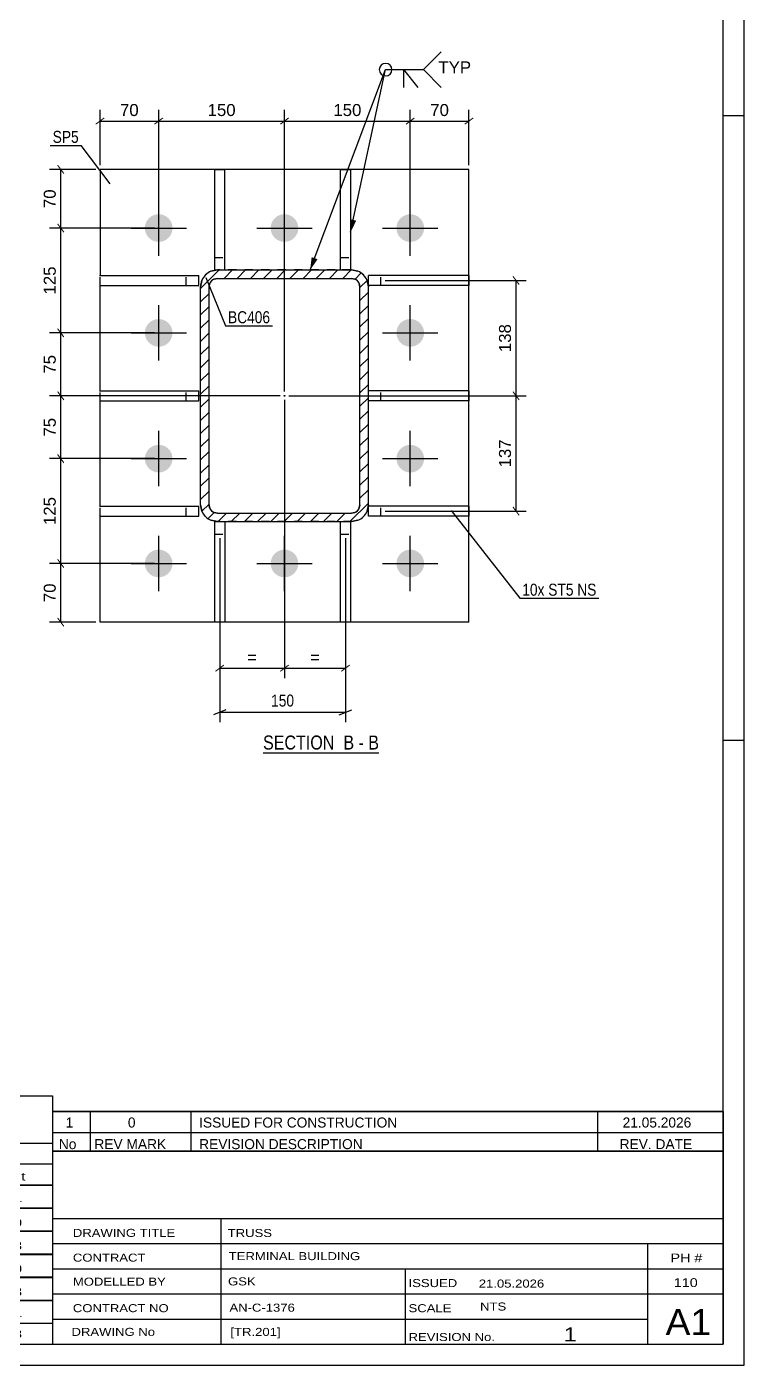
# Model space of a CAD drawing. Header units: millimetres. Extents: x 0 to 841, y 0 to 594.
# Drawn here: x 669.9 to 841, y 0 to 319.3 of the extents above; entities that cross this region are included whole.
import ezdxf

# ---------------------------------------------------------------- set-up
doc = ezdxf.new("R2010")
doc.units = ezdxf.units.MM
doc.linetypes.add('DXK_LINE_DOT2', pattern=[3.9198, 1.9599, -1.9599])
doc.linetypes.add('DXK_LINE_DOT3', pattern=[5.9187, 2.979, -0.9799, 0.9799, -0.9799])
doc.styles.add('Arial', font='ARIAL.TTF', dxfattribs={"height": 0.2})
doc.styles.add('Arial Narrow', font='ARIALN.TTF', dxfattribs={"height": 0.2})

# ---------------------------------------------------------------- blocks, each defined once
blk = doc.blocks.new('Unknown-122566683-1134')
at = {"color": 5, "linetype": 'Continuous'}
for p, q in [((841, 0), (841, 594)), ((836, 5), (836, 589)), ((841, 298), (836, 298)), ((841, 149), (836, 149)), ((5, 5), (836, 5)), ((0, 0), (841, 0))]:
    blk.add_line(p, q, dxfattribs=at)
blk = doc.blocks.new('Unknown-122566683-13 - 2287')
at = {"color": 6, "linetype": 'Continuous'}
blk.add_line((726.24, 146.11), (753.89, 146.11), dxfattribs=at)
at = {"color": 0, "linetype": 'Continuous'}
blk.add_wipeout([(744.35, 146.86), (744.35, 150.36), (726.24, 150.36), (726.24, 146.86)], dxfattribs=at)
at = {"color": 7, "linetype": 'Continuous', "style": 'Arial Narrow'}
blk.add_text('SECTION ', height=3.34, dxfattribs=at).set_placement((726.24, 146.86))
at = {"color": 0, "linetype": 'Continuous'}
blk.add_wipeout([(747.96, 146.86), (747.96, 150.36), (745.4, 150.36), (745.4, 146.86)], dxfattribs=at)
blk.add_wipeout([(750.28, 146.86), (750.28, 150.36), (749.01, 150.36), (749.01, 146.86)], dxfattribs=at)
at = {"color": 7, "linetype": 'Continuous', "style": 'Arial Narrow'}
blk.add_text('B', height=3.34, dxfattribs=at).set_placement((745.4, 146.86))
at = {"color": 0, "linetype": 'Continuous'}
blk.add_wipeout([(753.89, 146.86), (753.89, 150.36), (751.33, 150.36), (751.33, 146.86)], dxfattribs=at)
at = {"color": 7, "linetype": 'Continuous', "style": 'Arial Narrow'}
for s, p in [('B', (751.33, 146.86)), ('-', (749.01, 146.86))]:
    blk.add_text(s, height=3.34, dxfattribs=at).set_placement(p)
blk = doc.blocks.new('Part-122566683-2364 - 2287')
at = {"color": 2, "linetype": 'Continuous'}
for p, q in [((775.35, 232.44), (751.35, 232.44)), ((775.35, 230.04), (751.35, 230.04)), ((775.35, 232.44), (775.35, 230.04))]:
    blk.add_line(p, q, dxfattribs=at)
at = {"color": 7, "linetype": 'DXK_LINE_DOT2'}
for p, q in [((751.35, 230.04), (751.35, 232.44)), ((754.35, 230.04), (754.35, 232.44))]:
    blk.add_line(p, q, dxfattribs=at)
blk = doc.blocks.new('Part-122566683-2352 - 2287')
at = {"color": 2, "linetype": 'Continuous'}
for p, q in [((775.35, 285.24), (687.35, 285.24)), ((687.35, 285.24), (687.35, 259.94)), ((775.35, 177.24), (775.35, 285.24)), ((687.35, 232.44), (687.35, 257.54)), ((687.35, 204.94), (687.35, 230.04)), ((687.35, 177.24), (687.35, 202.54)), ((775.35, 177.24), (687.35, 177.24))]:
    blk.add_line(p, q, dxfattribs=at)
at = {"color": 7, "linetype": 'DXK_LINE_DOT2'}
for p, q in [((687.35, 257.54), (687.35, 259.94)), ((687.35, 230.04), (687.35, 232.44)), ((687.35, 202.54), (687.35, 204.94))]:
    blk.add_line(p, q, dxfattribs=at)
blk = doc.blocks.new('Bolt-122566683-2295 - 2287')
at = {"linetype": 'Continuous'}
for points in [[(698.05, 271.24, -1), (704.65, 271.24, -1)], [(728.05, 271.24, -1), (734.65, 271.24, -1)], [(758.05, 271.24, -1), (764.65, 271.24, -1)], [(698.05, 246.24, -1), (704.65, 246.24, -1)], [(758.05, 246.24, -1), (764.65, 246.24, -1)], [(698.05, 216.24, -1), (704.65, 216.24, -1)], [(758.05, 216.24, -1), (764.65, 216.24, -1)], [(698.05, 191.24, -1), (704.65, 191.24, -1)], [(728.05, 191.24, -1), (734.65, 191.24, -1)], [(758.05, 191.24, -1), (764.65, 191.24, -1)]]:
    blk.add_hatch(color=1, dxfattribs=at).paths.add_polyline_path(points)
at = {"color": 1, "linetype": 'Continuous'}
for p, q in [((701.35, 264.64), (701.35, 277.84)), ((731.35, 264.64), (731.35, 277.84)), ((761.35, 264.64), (761.35, 277.84)), ((694.75, 271.24), (707.95, 271.24)), ((724.75, 271.24), (737.95, 271.24)), ((754.75, 271.24), (767.95, 271.24)), ((701.35, 239.64), (701.35, 252.84)), ((761.35, 239.64), (761.35, 252.84)), ((694.75, 246.24), (707.95, 246.24)), ((754.75, 246.24), (767.95, 246.24)), ((701.35, 209.64), (701.35, 222.84)), ((761.35, 209.64), (761.35, 222.84)), ((694.75, 216.24), (707.95, 216.24)), ((754.75, 216.24), (767.95, 216.24)), ((701.35, 184.64), (701.35, 197.84)), ((731.35, 184.64), (731.35, 197.84)), ((761.35, 184.64), (761.35, 197.84)), ((694.75, 191.24), (707.95, 191.24)), ((724.75, 191.24), (737.95, 191.24)), ((754.75, 191.24), (767.95, 191.24))]:
    blk.add_line(p, q, dxfattribs=at)
blk = doc.blocks.new('Part-122566683-2300 - 2287')
at = {"linetype": 'Continuous'}
h = blk.add_hatch(dxfattribs=at)
h.set_pattern_fill('', scale=0.7, style=0, pattern_type=0)
h.set_pattern_definition([(45, (751.043, 258.7662), (-1.571545, 1.571545), [])])
h.paths.add_polyline_path([(751.35, 257.24), (751.04, 258.77), (750.18, 260.06), (748.88, 260.93), (747.35, 261.24), (715.35, 261.24), (713.82, 260.93), (712.52, 260.06), (711.65, 258.77), (711.35, 257.24), (711.35, 205.24), (711.65, 203.7), (712.52, 202.41), (713.82, 201.54), (715.35, 201.24), (747.35, 201.24), (748.88, 201.54), (750.18, 202.41), (751.04, 203.7), (751.35, 205.24)])
h.paths.add_polyline_path([(749.2, 204.47), (748.76, 203.82), (748.11, 203.39), (747.35, 203.24), (715.35, 203.24), (714.58, 203.39), (713.93, 203.82), (713.5, 204.47), (713.35, 205.24), (713.35, 257.24), (713.5, 258), (713.93, 258.65), (714.58, 259.08), (715.35, 259.24), (747.35, 259.24), (748.11, 259.08), (748.76, 258.65), (749.2, 258), (749.35, 257.24), (749.35, 205.24)])
blk.add_hatch(color=30, dxfattribs=at).paths.add_polyline_path([(731.35, 231.14, -1), (731.35, 231.34, -1)])
at = {"color": 7, "linetype": 'DXK_LINE_DOT2'}
for p, q in [((711.35, 257.24), (711.65, 258.77)), ((713.82, 260.93), (715.35, 261.24)), ((715.35, 259.24), (714.58, 259.08)), ((747.35, 261.24), (715.35, 261.24)), ((715.35, 259.24), (747.35, 259.24)), ((747.35, 261.24), (748.88, 260.93)), ((748.11, 259.08), (747.35, 259.24)), ((751.04, 258.77), (751.35, 257.24)), ((711.35, 205.24), (711.35, 257.24)), ((713.5, 258), (713.35, 257.24)), ((713.35, 205.24), (713.35, 257.24)), ((749.35, 257.24), (749.2, 258)), ((749.35, 205.24), (749.35, 257.24)), ((751.35, 205.24), (751.35, 257.24)), ((711.65, 203.7), (711.35, 205.24)), ((713.35, 205.24), (713.5, 204.47)), ((749.2, 204.47), (749.35, 205.24)), ((751.35, 205.24), (751.04, 203.7)), ((715.35, 201.24), (713.82, 201.54)), ((714.58, 203.39), (715.35, 203.24)), ((715.35, 203.24), (747.35, 203.24)), ((747.35, 201.24), (715.35, 201.24)), ((747.35, 203.24), (748.11, 203.39)), ((748.88, 201.54), (747.35, 201.24))]:
    blk.add_line(p, q, dxfattribs=at)
at = {"color": 2, "linetype": 'Continuous'}
for p, q in [((711.65, 258.77), (711.35, 257.24)), ((715.35, 261.24), (713.82, 260.93)), ((714.58, 259.08), (715.35, 259.24)), ((715.35, 261.24), (747.35, 261.24)), ((715.35, 259.24), (747.35, 259.24)), ((748.88, 260.93), (747.35, 261.24)), ((747.35, 259.24), (748.11, 259.08)), ((751.35, 257.24), (751.04, 258.77)), ((711.35, 205.24), (711.35, 257.24)), ((713.35, 257.24), (713.5, 258)), ((713.35, 205.24), (713.35, 257.24)), ((749.2, 258), (749.35, 257.24)), ((749.35, 205.24), (749.35, 257.24)), ((751.35, 205.24), (751.35, 257.24)), ((711.35, 205.24), (711.65, 203.7)), ((713.5, 204.47), (713.35, 205.24)), ((749.35, 205.24), (749.2, 204.47)), ((751.04, 203.7), (751.35, 205.24)), ((713.82, 201.54), (715.35, 201.24)), ((715.35, 203.24), (714.58, 203.39)), ((715.35, 203.24), (747.35, 203.24)), ((715.35, 201.24), (747.35, 201.24)), ((748.11, 203.39), (747.35, 203.24)), ((747.35, 201.24), (748.88, 201.54))]:
    blk.add_line(p, q, dxfattribs=at)
at = {"color": 30, "linetype": 'DXK_LINE_DOT3'}
blk.add_line((731.35, 231.24), (731.35, 231.24), dxfattribs=at)
at = {"color": 30, "linetype": 'Continuous'}
blk.add_circle((731.35, 231.24), 0.1, dxfattribs=at)
at = {"color": 7, "linetype": 'DXK_LINE_DOT2'}
for centre, radius, start, end in [((715.35, 257.24), 4, 112.5, 157.5), ((715.35, 257.24), 2, 112.5, 157.5), ((747.35, 257.24), 2, 22.5, 67.5), ((747.35, 257.24), 4, 22.5, 67.5), ((715.35, 205.24), 2, 202.5, 247.5), ((747.35, 205.24), 2, 292.5, 337.5), ((715.35, 205.24), 4, 202.5, 247.5), ((747.35, 205.24), 4, 292.5, 337.5)]:
    blk.add_arc(centre, radius, start, end, dxfattribs=at)
at = {"color": 2, "linetype": 'Continuous'}
for centre, radius, start, end in [((715.35, 257.24), 4, 112.5, 157.5), ((715.35, 257.24), 2, 112.5, 157.5), ((747.35, 257.24), 2, 22.5, 67.5), ((747.35, 257.24), 4, 22.5, 67.5), ((715.35, 205.24), 2, 202.5, 247.5), ((747.35, 205.24), 2, 292.5, 337.5), ((715.35, 205.24), 4, 202.5, 247.5), ((747.35, 205.24), 4, 292.5, 337.5)]:
    blk.add_arc(centre, radius, start, end, dxfattribs=at)
blk = doc.blocks.new('Part-122566683-2369 - 2287')
at = {"color": 2, "linetype": 'Continuous'}
for p, q in [((775.35, 259.94), (751.35, 259.94)), ((751.35, 257.54), (751.35, 259.94)), ((775.35, 259.94), (775.35, 257.54)), ((775.35, 257.54), (751.35, 257.54))]:
    blk.add_line(p, q, dxfattribs=at)
at = {"color": 7, "linetype": 'DXK_LINE_DOT2'}
blk.add_line((754.35, 257.54), (754.35, 259.94), dxfattribs=at)
blk = doc.blocks.new('Part-122566683-2374 - 2287')
at = {"color": 2, "linetype": 'Continuous'}
for p, q in [((775.35, 204.94), (751.35, 204.94)), ((751.35, 202.54), (751.35, 204.94)), ((775.35, 204.94), (775.35, 202.54)), ((775.35, 202.54), (751.35, 202.54))]:
    blk.add_line(p, q, dxfattribs=at)
at = {"color": 7, "linetype": 'DXK_LINE_DOT2'}
blk.add_line((754.35, 202.54), (754.35, 204.94), dxfattribs=at)
blk = doc.blocks.new('Part-122566683-2379 - 2287')
at = {"color": 2, "linetype": 'Continuous'}
for p, q in [((687.21, 232.44), (710.9, 232.44)), ((687.21, 230.04), (710.9, 230.04)), ((710.9, 230.04), (710.9, 232.44))]:
    blk.add_line(p, q, dxfattribs=at)
at = {"color": 7, "linetype": 'DXK_LINE_DOT2'}
blk.add_line((707.9, 230.04), (707.9, 232.44), dxfattribs=at)
blk = doc.blocks.new('Part-122566683-2384 - 2287')
at = {"color": 2, "linetype": 'Continuous'}
for p, q in [((687.21, 259.94), (710.9, 259.94)), ((710.9, 257.54), (710.9, 259.94)), ((687.21, 257.54), (710.9, 257.54))]:
    blk.add_line(p, q, dxfattribs=at)
at = {"color": 7, "linetype": 'DXK_LINE_DOT2'}
blk.add_line((707.9, 257.54), (707.9, 259.94), dxfattribs=at)
blk = doc.blocks.new('Part-122566683-2389 - 2287')
at = {"color": 2, "linetype": 'Continuous'}
for p, q in [((687.21, 204.94), (710.9, 204.94)), ((710.9, 202.54), (710.9, 204.94)), ((687.21, 202.54), (710.9, 202.54))]:
    blk.add_line(p, q, dxfattribs=at)
at = {"color": 7, "linetype": 'DXK_LINE_DOT2'}
blk.add_line((707.9, 202.54), (707.9, 204.94), dxfattribs=at)
blk = doc.blocks.new('Part-122566683-2394 - 2287')
at = {"color": 2, "linetype": 'Continuous'}
for p, q in [((714.7, 177.24), (714.7, 201.24)), ((714.7, 201.24), (715.34, 201.24)), ((717.1, 201.24), (717.1, 177.24)), ((717.1, 177.24), (714.7, 177.24))]:
    blk.add_line(p, q, dxfattribs=at)
at = {"color": 7, "linetype": 'DXK_LINE_DOT2'}
for p, q in [((715.34, 201.24), (717.1, 201.24)), ((714.7, 198.24), (717.1, 198.24))]:
    blk.add_line(p, q, dxfattribs=at)
blk = doc.blocks.new('Part-122566683-2399 - 2287')
at = {"color": 2, "linetype": 'Continuous'}
for p, q in [((744.7, 177.24), (744.7, 201.24)), ((747.1, 201.24), (747.1, 177.24)), ((747.1, 177.24), (744.7, 177.24))]:
    blk.add_line(p, q, dxfattribs=at)
at = {"color": 7, "linetype": 'DXK_LINE_DOT2'}
for p, q in [((744.7, 201.24), (747.1, 201.24)), ((744.7, 198.24), (747.1, 198.24))]:
    blk.add_line(p, q, dxfattribs=at)
blk = doc.blocks.new('Part-122566683-2404 - 2287')
at = {"color": 2, "linetype": 'Continuous'}
for p, q in [((714.7, 261.24), (714.7, 285.24)), ((714.7, 285.24), (717.1, 285.24)), ((717.1, 261.24), (717.1, 285.24)), ((714.7, 261.24), (715.35, 261.24))]:
    blk.add_line(p, q, dxfattribs=at)
at = {"color": 7, "linetype": 'DXK_LINE_DOT2'}
for p, q in [((714.7, 264.24), (717.1, 264.24)), ((715.35, 261.24), (717.1, 261.24))]:
    blk.add_line(p, q, dxfattribs=at)
blk = doc.blocks.new('Part-122566683-2409 - 2287')
at = {"color": 2, "linetype": 'Continuous'}
for p, q in [((744.7, 261.24), (744.7, 285.24)), ((744.7, 285.24), (747.1, 285.24)), ((747.1, 285.24), (747.1, 261.24))]:
    blk.add_line(p, q, dxfattribs=at)
at = {"color": 7, "linetype": 'DXK_LINE_DOT2'}
for p, q in [((744.7, 264.24), (747.1, 264.24)), ((747.1, 261.24), (744.7, 261.24))]:
    blk.add_line(p, q, dxfattribs=at)
blk = doc.blocks.new('StraightDimension-122566683-3552 - 2287')
at = {"linetype": 'Continuous'}
for points in [[(677.16, 232.14), (677.31, 232.34), (678.81, 230.34), (678.66, 230.14)], [(678.81, 215.34), (678.66, 215.14), (677.16, 217.14), (677.31, 217.34)]]:
    blk.add_hatch(color=7, dxfattribs=at).paths.add_polyline_path(points)
at = {"color": 7, "linetype": 'Continuous'}
for p, q in [((730.35, 231.24), (675.29, 231.24)), ((677.99, 216.24), (677.99, 231.24)), ((700.35, 216.24), (675.29, 216.24))]:
    blk.add_line(p, q, dxfattribs=at)
at = {"color": 0}
blk.add_wipeout([(677.39, 226.56), (673.19, 226.56), (673.19, 220.91), (677.39, 220.91)], dxfattribs=at)
at = {"color": 3, "style": 'Arial'}
blk.add_text('75', height=2.865, rotation=90.0002, dxfattribs=at).set_placement((676.79, 221.51))
blk = doc.blocks.new('StraightDimension-122566683-2492 - 2287')
at = {"linetype": 'Continuous'}
for points in [[(700.45, 295.94), (700.25, 296.09), (702.25, 297.59), (702.45, 297.44)], [(732.25, 297.59), (732.45, 297.44), (730.45, 295.94), (730.25, 296.09)]]:
    blk.add_hatch(color=7, dxfattribs=at).paths.add_polyline_path(points)
at = {"color": 7, "linetype": 'Continuous'}
for p, q in [((701.35, 272.24), (701.35, 299.46)), ((731.35, 232.24), (731.35, 299.46)), ((701.35, 296.76), (731.35, 296.76))]:
    blk.add_line(p, q, dxfattribs=at)
at = {"color": 0}
blk.add_wipeout([(720.28, 297.36), (720.28, 301.56), (712.41, 301.56), (712.41, 297.36)], dxfattribs=at)
at = {"color": 3, "style": 'Arial'}
blk.add_text('150', height=2.865, dxfattribs=at).set_placement((713.01, 297.96))
blk = doc.blocks.new('StraightDimension-122566683-2472 - 2287')
at = {"linetype": 'Continuous'}
for points in [[(760.45, 295.94), (760.25, 296.09), (762.25, 297.59), (762.45, 297.44)], [(776.25, 297.59), (776.45, 297.44), (774.45, 295.94), (774.25, 296.09)]]:
    blk.add_hatch(color=7, dxfattribs=at).paths.add_polyline_path(points)
at = {"color": 7, "linetype": 'Continuous'}
for p, q in [((761.35, 272.24), (761.35, 299.46)), ((775.35, 286.24), (775.35, 299.46)), ((761.35, 296.76), (775.35, 296.76))]:
    blk.add_line(p, q, dxfattribs=at)
at = {"color": 0}
blk.add_wipeout([(771.17, 297.36), (771.17, 301.56), (765.52, 301.56), (765.52, 297.36)], dxfattribs=at)
at = {"color": 3, "style": 'Arial'}
blk.add_text('70', height=2.865, dxfattribs=at).set_placement((766.12, 297.96))
blk = doc.blocks.new('StraightDimension-122566683-3549 - 2287')
at = {"linetype": 'Continuous'}
for points in [[(677.16, 286.14), (677.31, 286.34), (678.81, 284.34), (678.66, 284.14)], [(678.81, 270.34), (678.66, 270.14), (677.16, 272.14), (677.31, 272.34)]]:
    blk.add_hatch(color=7, dxfattribs=at).paths.add_polyline_path(points)
at = {"color": 7, "linetype": 'Continuous'}
for p, q in [((686.35, 285.24), (675.29, 285.24)), ((677.99, 271.24), (677.99, 285.24)), ((700.35, 271.24), (675.29, 271.24))]:
    blk.add_line(p, q, dxfattribs=at)
at = {"color": 0}
blk.add_wipeout([(677.39, 281.06), (673.19, 281.06), (673.19, 275.41), (677.39, 275.41)], dxfattribs=at)
at = {"color": 3, "style": 'Arial'}
blk.add_text('70', height=2.865, rotation=90.0002, dxfattribs=at).set_placement((676.79, 276.01))
blk = doc.blocks.new('StraightDimension-122566683-2502 - 2287')
at = {"linetype": 'Continuous'}
for points in [[(686.45, 295.94), (686.25, 296.09), (688.25, 297.59), (688.45, 297.44)], [(702.25, 297.59), (702.45, 297.44), (700.45, 295.94), (700.25, 296.09)]]:
    blk.add_hatch(color=7, dxfattribs=at).paths.add_polyline_path(points)
at = {"color": 7, "linetype": 'Continuous'}
for p, q in [((687.35, 286.24), (687.35, 299.46)), ((701.35, 272.24), (701.35, 299.46)), ((687.35, 296.76), (701.35, 296.76))]:
    blk.add_line(p, q, dxfattribs=at)
at = {"color": 0}
blk.add_wipeout([(697.17, 297.36), (697.17, 301.56), (691.52, 301.56), (691.52, 297.36)], dxfattribs=at)
at = {"color": 3, "style": 'Arial'}
blk.add_text('70', height=2.865, dxfattribs=at).set_placement((692.12, 297.96))
blk = doc.blocks.new('StraightDimension-122566683-2519 - 2287')
at = {"linetype": 'Continuous'}
for points in [[(785.75, 232.14), (785.9, 232.34), (787.4, 230.34), (787.25, 230.14)], [(787.4, 202.84), (787.25, 202.64), (785.75, 204.64), (785.9, 204.84)]]:
    blk.add_hatch(color=7, dxfattribs=at).paths.add_polyline_path(points)
at = {"color": 7, "linetype": 'Continuous'}
for p, q in [((732.35, 231.24), (788.97, 231.24)), ((786.57, 203.74), (786.57, 231.24)), ((755.35, 203.74), (788.97, 203.74))]:
    blk.add_line(p, q, dxfattribs=at)
at = {"color": 0}
blk.add_wipeout([(785.97, 221.42), (781.77, 221.42), (781.77, 213.55), (785.97, 213.55)], dxfattribs=at)
at = {"color": 3, "style": 'Arial'}
blk.add_text('137', height=2.865, rotation=90.0002, dxfattribs=at).set_placement((785.37, 214.15))
blk = doc.blocks.new('StraightDimension-122566683-2482 - 2287')
at = {"linetype": 'Continuous'}
for points in [[(730.45, 295.94), (730.25, 296.09), (732.25, 297.59), (732.45, 297.44)], [(762.25, 297.59), (762.45, 297.44), (760.45, 295.94), (760.25, 296.09)]]:
    blk.add_hatch(color=7, dxfattribs=at).paths.add_polyline_path(points)
at = {"color": 7, "linetype": 'Continuous'}
for p, q in [((731.35, 232.24), (731.35, 299.46)), ((761.35, 272.24), (761.35, 299.46)), ((731.35, 296.76), (761.35, 296.76))]:
    blk.add_line(p, q, dxfattribs=at)
at = {"color": 0}
blk.add_wipeout([(750.28, 297.36), (750.28, 301.56), (742.41, 301.56), (742.41, 297.36)], dxfattribs=at)
at = {"color": 3, "style": 'Arial'}
blk.add_text('150', height=2.865, dxfattribs=at).set_placement((743.01, 297.96))
blk = doc.blocks.new('StraightDimension-122566683-2513 - 2287')
at = {"linetype": 'Continuous'}
for points in [[(785.75, 259.64), (785.9, 259.84), (787.4, 257.84), (787.25, 257.64)], [(787.4, 230.34), (787.25, 230.14), (785.75, 232.14), (785.9, 232.34)]]:
    blk.add_hatch(color=7, dxfattribs=at).paths.add_polyline_path(points)
at = {"color": 7, "linetype": 'Continuous'}
for p, q in [((755.35, 258.74), (788.97, 258.74)), ((786.57, 231.24), (786.57, 258.74)), ((732.35, 231.24), (788.97, 231.24))]:
    blk.add_line(p, q, dxfattribs=at)
at = {"color": 0}
blk.add_wipeout([(785.97, 248.92), (781.77, 248.92), (781.77, 241.05), (785.97, 241.05)], dxfattribs=at)
at = {"color": 3, "style": 'Arial'}
blk.add_text('138', height=2.865, rotation=90.0002, dxfattribs=at).set_placement((785.37, 241.65))
blk = doc.blocks.new('StraightDimension-122566683-2526 - 2287')
at = {"linetype": 'Continuous'}
for points in [[(715, 165.44), (714.8, 165.59), (716.8, 167.09), (717, 166.94)], [(732.25, 167.09), (732.45, 166.94), (730.45, 165.44), (730.25, 165.59)]]:
    blk.add_hatch(color=7, dxfattribs=at).paths.add_polyline_path(points)
at = {"color": 7, "linetype": 'Continuous'}
for p, q in [((731.35, 230.24), (731.35, 163.86)), ((715.9, 197.24), (715.9, 163.86)), ((715.9, 166.26), (731.35, 166.26))]:
    blk.add_line(p, q, dxfattribs=at)
at = {"color": 0}
blk.add_wipeout([(725.39, 166.86), (725.39, 171.06), (721.85, 171.06), (721.85, 166.86)], dxfattribs=at)
at = {"color": 3, "style": 'Arial'}
blk.add_text('=', height=2.87, dxfattribs=at).set_placement((722.45, 167.46))
blk = doc.blocks.new('StraightDimension-122566683-2533 - 2287')
at = {"linetype": 'Continuous'}
for points in [[(730.45, 165.44), (730.25, 165.59), (732.25, 167.09), (732.45, 166.94)], [(746.8, 167.09), (747, 166.94), (745, 165.44), (744.8, 165.59)]]:
    blk.add_hatch(color=7, dxfattribs=at).paths.add_polyline_path(points)
at = {"color": 7, "linetype": 'Continuous'}
for p, q in [((731.35, 230.24), (731.35, 163.86)), ((745.9, 197.24), (745.9, 163.86)), ((731.35, 166.26), (745.9, 166.26))]:
    blk.add_line(p, q, dxfattribs=at)
at = {"color": 0}
blk.add_wipeout([(740.39, 166.86), (740.39, 171.06), (736.85, 171.06), (736.85, 166.86)], dxfattribs=at)
at = {"color": 3, "style": 'Arial'}
blk.add_text('=', height=2.87, dxfattribs=at).set_placement((737.45, 167.46))
blk = doc.blocks.new('StraightDimension-122566683-3550 - 2287')
at = {"linetype": 'Continuous'}
for points in [[(677.16, 272.14), (677.31, 272.34), (678.81, 270.34), (678.66, 270.14)], [(678.81, 245.34), (678.66, 245.14), (677.16, 247.14), (677.31, 247.34)]]:
    blk.add_hatch(color=7, dxfattribs=at).paths.add_polyline_path(points)
at = {"color": 7, "linetype": 'Continuous'}
for p, q in [((700.35, 271.24), (675.29, 271.24)), ((677.99, 246.24), (677.99, 271.24)), ((700.35, 246.24), (675.29, 246.24))]:
    blk.add_line(p, q, dxfattribs=at)
at = {"color": 0}
blk.add_wipeout([(677.39, 262.67), (673.19, 262.67), (673.19, 254.8), (677.39, 254.8)], dxfattribs=at)
at = {"color": 3, "style": 'Arial'}
blk.add_text('125', height=2.865, rotation=90.0002, dxfattribs=at).set_placement((676.79, 255.4))
blk = doc.blocks.new('StraightDimension-122566683-3551 - 2287')
at = {"linetype": 'Continuous'}
for points in [[(677.16, 247.14), (677.31, 247.34), (678.81, 245.34), (678.66, 245.14)], [(678.81, 230.34), (678.66, 230.14), (677.16, 232.14), (677.31, 232.34)]]:
    blk.add_hatch(color=7, dxfattribs=at).paths.add_polyline_path(points)
at = {"color": 7, "linetype": 'Continuous'}
for p, q in [((700.35, 246.24), (675.29, 246.24)), ((677.99, 231.24), (677.99, 246.24)), ((730.35, 231.24), (675.29, 231.24))]:
    blk.add_line(p, q, dxfattribs=at)
at = {"color": 0}
blk.add_wipeout([(677.39, 241.56), (673.19, 241.56), (673.19, 235.91), (677.39, 235.91)], dxfattribs=at)
at = {"color": 3, "style": 'Arial'}
blk.add_text('75', height=2.865, rotation=90.0002, dxfattribs=at).set_placement((676.79, 236.51))
blk = doc.blocks.new('StraightDimension-122566683-3553 - 2287')
at = {"linetype": 'Continuous'}
for points in [[(677.16, 217.14), (677.31, 217.34), (678.81, 215.34), (678.66, 215.14)], [(678.81, 190.34), (678.66, 190.14), (677.16, 192.14), (677.31, 192.34)]]:
    blk.add_hatch(color=7, dxfattribs=at).paths.add_polyline_path(points)
at = {"color": 7, "linetype": 'Continuous'}
for p, q in [((700.35, 216.24), (675.29, 216.24)), ((677.99, 191.24), (677.99, 216.24)), ((700.35, 191.24), (675.29, 191.24))]:
    blk.add_line(p, q, dxfattribs=at)
at = {"color": 0}
blk.add_wipeout([(677.39, 207.67), (673.19, 207.67), (673.19, 199.8), (677.39, 199.8)], dxfattribs=at)
at = {"color": 3, "style": 'Arial'}
blk.add_text('125', height=2.865, rotation=90.0002, dxfattribs=at).set_placement((676.79, 200.4))
blk = doc.blocks.new('StraightDimension-122566683-3554 - 2287')
at = {"linetype": 'Continuous'}
for points in [[(677.16, 192.14), (677.31, 192.34), (678.81, 190.34), (678.66, 190.14)], [(678.81, 176.34), (678.66, 176.14), (677.16, 178.14), (677.31, 178.34)]]:
    blk.add_hatch(color=7, dxfattribs=at).paths.add_polyline_path(points)
at = {"color": 7, "linetype": 'Continuous'}
for p, q in [((700.35, 191.24), (675.29, 191.24)), ((677.99, 177.24), (677.99, 191.24)), ((686.35, 177.24), (675.29, 177.24))]:
    blk.add_line(p, q, dxfattribs=at)
at = {"color": 0}
blk.add_wipeout([(677.39, 187.06), (673.19, 187.06), (673.19, 181.41), (677.39, 181.41)], dxfattribs=at)
at = {"color": 3, "style": 'Arial'}
blk.add_text('70', height=2.865, rotation=90.0002, dxfattribs=at).set_placement((676.79, 182.01))
blk = doc.blocks.new('StraightDimension-122566683-6809 - 2287')
at = {"color": 7, "linetype": 'Continuous'}
for p, q in [((715.9, 197.24), (715.9, 153.36)), ((745.9, 197.24), (745.9, 153.36)), ((717.4, 156.36), (714.4, 155.16)), ((715.9, 155.76), (745.9, 155.76)), ((744.4, 155.16), (747.4, 156.36))]:
    blk.add_line(p, q, dxfattribs=at)
at = {"color": 0}
blk.add_wipeout([(734.24, 156.51), (734.24, 160.71), (727.56, 160.71), (727.56, 156.51)], dxfattribs=at)
at = {"color": 3, "style": 'Arial Narrow'}
blk.add_text('150', height=2.863, dxfattribs=at).set_placement((728.16, 157.11))
blk = doc.blocks.new('Unknown-122566683-7198')
at = {"color": 7, "linetype": 'Continuous'}
for p, q in [((676, 51.05), (676, 5)), ((676, 51.05), (836, 51.05)), ((836, 51), (836, 5)), ((676, 35), (836, 35)), ((716.14, 35), (716.14, 5)), ((676, 29), (836, 29)), ((818, 5.05), (818, 29.05)), ((676, 23), (836, 23)), ((760.14, 23), (760.14, 5)), ((676, 17), (836, 17)), ((676, 11), (818, 11)), ((676, 5), (836, 5))]:
    blk.add_line(p, q, dxfattribs=at)
at = {"color": 7, "style": 'Arial Narrow'}
for s, height, width, p in [('DRAWING TITLE', 1.9089, 1.425378, (680.88, 30.61)), ('TRUSS', 1.909, 1.425378, (717.81, 30.59)), ('CONTRACT', 1.909, 1.425378, (680.88, 24.71)), ('TERMINAL BUILDING', 1.9089, 1.425378, (718.06, 25.07)), ('MODELLED BY', 1.9089, 1.425378, (680.88, 18.98)), ('GSK', 1.909, 1.425378, (717.88, 19.04)), ('ISSUED', 1.909, 1.425378, (760.94, 18.64)), ('21.05.2026', 1.909, 1.425378, (777.69, 18.52)), ('CONTRACT NO', 1.9089, 1.425378, (680.88, 12.66)), ('AN-C-1376', 1.909, 1.425378, (718.23, 12.78)), ('SCALE', 1.909, 1.425378, (760.94, 12.65)), ('A1', 6.204, 1.25, (822.24, 7.2)), ('DRAWING No', 1.909, 1.425378, (680.56, 7)), ('[TR.201]', 1.909, 1.425378, (718.46, 6.99)), ('REVISION No.', 1.9089, 1.425378, (760.94, 5.77)), ('1', 3.34, 1.5, (797.91, 5.68))]:
    blk.add_text(s, height=height, dxfattribs=dict(at, width=width)).set_placement(p)
at = {"color": 7, "linetype": 'Continuous', "style": 'Arial Narrow'}
for s, height, width, p in [('PH #', 2.1, 1.42538, (823.4, 24.55)), ('110', 2.1, 1.42538, (824.19, 18.65)), ('NTS', 1.909, 1.425378, (778, 13.05))]:
    blk.add_text(s, height=height, dxfattribs=dict(at, width=width)).set_placement(p)
blk = doc.blocks.new('Unknown-122566683-7199')
at = {"color": 7, "linetype": 'Continuous'}
for p, q in [((516, 64.25), (676, 64.25)), ((516, 53), (516, 64.25)), ((676, 64.25), (676, 53)), ((516, 53), (676, 53)), ((516, 53), (516, 48)), ((676, 53), (676, 48)), ((516, 48), (676, 48)), ((516, 48), (516, 43)), ((540, 48), (540, 43)), ((575.5, 48), (575.5, 43)), ((601.5, 48), (601.5, 43)), ((614.5, 48), (614.5, 43)), ((632, 48), (632, 43)), ((654, 48), (654, 43)), ((676, 48), (676, 43)), ((516, 43), (676, 43)), ((516, 42.95), (516, 37.55)), ((516, 42.95), (676, 42.95)), ((540, 43), (540, 37.5)), ((575.5, 43), (575.5, 37.5)), ((601.5, 43), (601.5, 37.5)), ((614.5, 43), (614.5, 37.5)), ((632, 43), (632, 37.5)), ((654, 43), (654, 37.5)), ((676, 42.95), (676, 37.55)), ((516, 37.55), (676, 37.55)), ((516, 37.45), (516, 32.05)), ((516, 37.45), (676, 37.45)), ((540, 37.5), (540, 32)), ((575.5, 37.5), (575.5, 32)), ((601.5, 37.5), (601.5, 32)), ((614.5, 37.5), (614.5, 32)), ((632, 37.5), (632, 32)), ((654, 37.5), (654, 32)), ((676, 37.45), (676, 32.05)), ((516, 32.05), (676, 32.05)), ((516, 31.95), (516, 26.55)), ((516, 31.95), (676, 31.95)), ((540, 32), (540, 26.5)), ((575.5, 32), (575.5, 26.5)), ((601.5, 32), (601.5, 26.5)), ((614.5, 32), (614.5, 26.5)), ((632, 32), (632, 26.5)), ((654, 32), (654, 26.5)), ((676, 31.95), (676, 26.55)), ((516, 26.55), (676, 26.55)), ((516, 26.45), (516, 21.05)), ((516, 26.45), (676, 26.45)), ((540, 26.5), (540, 21)), ((575.5, 26.5), (575.5, 21)), ((601.5, 26.5), (601.5, 21)), ((614.5, 26.5), (614.5, 21)), ((632, 26.5), (632, 21)), ((654, 26.5), (654, 21)), ((676, 26.45), (676, 21.05)), ((516, 21.05), (676, 21.05)), ((516, 20.95), (516, 15.55)), ((516, 20.95), (676, 20.95)), ((540, 21), (540, 15.5)), ((575.5, 21), (575.5, 15.5)), ((601.5, 21), (601.5, 15.5)), ((614.5, 21), (614.5, 15.5)), ((632, 21), (632, 15.5)), ((654, 21), (654, 15.5)), ((676, 20.95), (676, 15.55)), ((516, 15.55), (676, 15.55)), ((516, 15.45), (516, 10.05)), ((516, 15.45), (676, 15.45)), ((540, 15.5), (540, 10)), ((575.5, 15.5), (575.5, 10)), ((601.5, 15.5), (601.5, 10)), ((614.5, 15.5), (614.5, 10)), ((632, 15.5), (632, 10)), ((654, 15.5), (654, 10)), ((676, 15.45), (676, 10.05)), ((516, 10.05), (676, 10.05)), ((516, 10), (676, 10)), ((516, 10), (516, 5)), ((632, 10), (632, 5)), ((654, 10), (654, 5)), ((676, 10), (676, 5)), ((516, 5), (676, 5))]:
    blk.add_line(p, q, dxfattribs=at)
at = {"color": 7, "style": 'Arial Narrow'}
for s, height, width, p in [('GENERAL NOTES & WELD DETAILS :', 2.8633, 1.4, (517.15, 56.56)), ('REFER TYP DRAWING TYP-01', 1.9089, 1.6, (600.7, 56.66)), ("MATERIAL LIST FOR ASSEMBLY MK'D", 1.9089, 1.6, (517.15, 49.06)), ('TR201', 1.909, 1.794707, (609.9, 48.97)), ('1', 1.91, 1.794707, (638.08, 49.06)), ('No. Required', 1.9089, 1.6, (647.41, 49.06)), ('Mark', 1.909, 1.7, (517.34, 44)), ('Profile', 1.909, 1.7, (550.41, 44)), ('Material', 1.909, 1.7, (580.54, 44.06)), ('No.', 1.909, 1.7, (605.5, 44.06)), ('Length', 1.909, 1.7, (616, 44.06)), ('Area', 1.909, 1.7, (638.5, 44.06)), ('Weight', 1.909, 1.7, (658, 44.06))]:
    blk.add_text(s, height=height, dxfattribs=dict(at, width=width)).set_placement(p)
at = {"color": 7, "linetype": 'Continuous', "style": 'Arial Narrow'}
for s, height, width, p in [('BC406', 1.909, 1.794707, (517.5, 38.56)), ('RHS300*200*10', 1.9089, 1.794707, (542, 38.56)), ('E350', 1.909, 1.794707, (581.74, 38.56)), ('1', 1.91, 1.794707, (605.86, 38.56)), ('4676', 1.909, 1.794707, (618.58, 38.56)), ('4.7', 1.909, 1.794707, (642.32, 38.56)), ('352.4', 1.909, 1.794707, (658.96, 38.56)), ('TR201', 1.909, 1.794707, (517.5, 33.06)), ('RHS300*200*10', 1.9089, 1.794707, (542, 33.06)), ('E350', 1.909, 1.794707, (581.74, 33.06)), ('1', 1.91, 1.794707, (605.86, 33.06)), ('3476', 1.909, 1.794707, (618.58, 33.06)), ('3.5', 1.909, 1.794707, (642.32, 33.06)), ('262.0', 1.909, 1.794707, (658.96, 33.06)), ('SP5', 1.909, 1.794707, (517.5, 27.56)), ('PL25*440', 1.909, 1.794707, (542, 27.56)), ('E350', 1.909, 1.794707, (581.74, 27.56)), ('2', 1.91, 1.794707, (605.86, 27.56)), ('540', 1.909, 1.794707, (620.77, 27.56)), ('0.5', 1.909, 1.794707, (642.32, 27.56)), ('93.3', 1.909, 1.794707, (661.14, 27.56)), ('M1304', 1.909, 1.794707, (517.5, 22.06)), ('SHS132*8', 1.909, 1.794707, (542, 22.06)), ('E350', 1.909, 1.794707, (581.74, 22.06)), ('1', 1.91, 1.794707, (605.86, 22.06)), ('2890', 1.909, 1.794707, (618.58, 22.06)), ('1.5', 1.909, 1.794707, (642.32, 22.06)), ('90.0', 1.909, 1.794707, (661.14, 22.06)), ('SP6', 1.909, 1.794707, (517.5, 16.56)), ('PL25*300', 1.909, 1.794707, (542, 16.56)), ('E350', 1.909, 1.794707, (581.74, 16.56)), ('2', 1.91, 1.794707, (605.86, 16.56)), ('440', 1.909, 1.794707, (620.77, 16.56)), ('0.3', 1.909, 1.794707, (642.32, 16.56)), ('51.8', 1.909, 1.794707, (661.14, 16.56)), ('ST5', 1.909, 1.794707, (517.5, 11.06)), ('PL12*120', 1.909, 1.794707, (542, 11.06)), ('E350', 1.909, 1.794707, (581.74, 11.06)), ('32', 1.909, 1.794707, (604.76, 11.06)), ('120', 1.909, 1.794707, (620.77, 11.06)), ('0.0', 1.909, 1.794707, (642.32, 11.06)), ('21.4', 1.909, 1.794707, (661.14, 11.06)), ('Total', 1.909, 1.7, (618.33, 6.5)), ('11.9', 1.909, 1.794707, (639.64, 6.5)), ('870.8', 1.909, 1.794707, (658.96, 6.5))]:
    blk.add_text(s, height=height, dxfattribs=dict(at, width=width)).set_placement(p)
blk = doc.blocks.new('Unknown-122566683-7201')
at = {"color": 7, "linetype": 'Continuous'}
for p, q in [((676, 60.55), (836, 60.55)), ((836, 60.55), (676, 60.55)), ((676, 60.55), (676, 55.55)), ((685, 60.55), (685, 55.55)), ((709, 60.55), (709, 55.55)), ((806, 60.55), (806, 55.55)), ((836, 60.55), (836, 55.55)), ((676, 55.55), (836, 55.55)), ((676, 55.55), (676, 51.05)), ((676, 55.55), (836, 55.55)), ((685, 55.55), (685, 51.05)), ((709, 55.55), (709, 51.05)), ((806, 55.55), (806, 51.05)), ((836, 55.55), (836, 51.05)), ((836, 51.05), (676, 51.05))]:
    blk.add_line(p, q, dxfattribs=at)
at = {"color": 7, "linetype": 'Continuous', "style": 'Arial Narrow'}
for s, height, width, p in [('1', 2.39, 1.196471, (679.16, 56.7)), ('0', 2.39, 1.196471, (694, 56.7)), ('ISSUED FOR CONSTRUCTION', 2.3861, 1.196471, (711, 56.7)), ('21.05.2026', 2.386, 1.196471, (812, 56.7)), ('No', 2.386, 1.2, (677.54, 51.55)), ('REV MARK', 2.386, 1.2, (686, 51.55)), ('REVISION DESCRIPTION', 2.3861, 1.2, (711, 51.55)), ('REV. DATE', 2.386, 1.2, (811.28, 51.55))]:
    blk.add_text(s, height=height, dxfattribs=dict(at, width=width)).set_placement(p)
blk = doc.blocks.new('Mark-122566683-2348 - 2287')
at = {"color": 0}
blk.add_wipeout([(682.27, 291.56), (682.27, 294.56), (676.06, 294.56), (676.06, 291.56)], dxfattribs=at)
blk.add_wipeout([(682.27, 291.56), (682.27, 294.56), (676.06, 294.56), (676.06, 291.56)], dxfattribs=at)
at = {"color": 30, "linetype": 'Continuous'}
for p in [(675.46, 290.96), (689.8, 281.81)]:
    blk.add_line(p, (682.87, 290.96), dxfattribs=at)
at = {"color": 3, "style": 'Arial Narrow'}
blk.add_text('SP5', height=2.863, dxfattribs=at).set_placement((676.06, 291.56))
blk = doc.blocks.new('Mark-122566683-2296 - 2287')
at = {"color": 0}
blk.add_wipeout([(727.92, 248.54), (727.92, 251.54), (717.88, 251.54), (717.88, 248.54)], dxfattribs=at)
blk.add_wipeout([(727.92, 248.54), (727.92, 251.54), (717.88, 251.54), (717.88, 248.54)], dxfattribs=at)
at = {"color": 30, "linetype": 'Continuous'}
for p, q in [((712.6, 259.41), (717.28, 247.94)), ((717.28, 247.94), (728.52, 247.94))]:
    blk.add_line(p, q, dxfattribs=at)
at = {"color": 3, "style": 'Arial Narrow'}
blk.add_text('BC406', height=2.863, dxfattribs=at).set_placement((717.88, 248.54))
blk = doc.blocks.new('WeldMark-122566683-2642 - 2287')
at = {"linetype": 'Continuous'}
for points in [[(748.46, 273.01), (747.1, 270.24), (747, 273.33)], [(739.23, 263.78), (737.47, 261.24), (737.83, 264.31)]]:
    blk.add_hatch(color=30, dxfattribs=at).paths.add_polyline_path(points)
at = {"color": 30, "linetype": 'Continuous'}
for p, q in [((737.47, 261.24), (755.47, 309.03)), ((747.1, 270.24), (755.47, 309.03)), ((755.47, 309.03), (764.47, 309.03))]:
    blk.add_line(p, q, dxfattribs=at)
at = {"color": 3, "linetype": 'Continuous'}
for q in [(763.18, 304.74), (759.75, 304.74)]:
    blk.add_line((759.75, 309.03), q, dxfattribs=at)
for start, end in [(90, 270), (270, 90)]:
    blk.add_arc((755.47, 309.03), 1.5, start, end, dxfattribs=at)
at = {"color": 0, "linetype": 'Continuous'}
blk.add_wipeout([(775.84, 308.13), (775.84, 311.13), (768.07, 311.13), (768.07, 308.13)], dxfattribs=at)
blk.add_wipeout([(775.84, 308.13), (775.84, 311.13), (768.07, 311.13), (768.07, 308.13)], dxfattribs=at)
at = {"color": 3, "linetype": 'Continuous'}
for q in [(768.75, 313.31), (768.75, 304.74)]:
    blk.add_line((764.47, 309.03), q, dxfattribs=at)
at = {"color": 3, "linetype": 'Continuous', "style": 'Arial'}
blk.add_text('TYP', height=2.865, dxfattribs=at).set_placement((768.07, 308.13))
blk = doc.blocks.new('MarkSet-122566683-2731 - 2287')
at = {"color": 0}
blk.add_wipeout([(793.36, 183.55), (793.36, 186.55), (788.06, 186.55), (788.06, 183.55)], dxfattribs=at)
blk.add_wipeout([(793.36, 183.55), (793.36, 186.55), (788.06, 186.55), (788.06, 183.55)], dxfattribs=at)
at = {"color": 30, "linetype": 'Continuous'}
blk.add_line((771.1, 203.85), (787.46, 182.95), dxfattribs=at)
at = {"color": 0}
blk.add_wipeout([(800.28, 183.55), (800.28, 186.55), (794.26, 186.55), (794.26, 183.55)], dxfattribs=at)
blk.add_wipeout([(800.28, 183.55), (800.28, 186.55), (794.26, 186.55), (794.26, 183.55)], dxfattribs=at)
at = {"color": 3, "style": 'Arial Narrow'}
blk.add_text('10x', height=2.863, dxfattribs=at).set_placement((788.06, 183.55))
at = {"color": 0}
blk.add_wipeout([(805.75, 183.55), (805.75, 186.55), (801.18, 186.55), (801.18, 183.55)], dxfattribs=at)
blk.add_wipeout([(805.75, 183.55), (805.75, 186.55), (801.18, 186.55), (801.18, 183.55)], dxfattribs=at)
at = {"color": 30, "linetype": 'Continuous'}
blk.add_line((787.46, 182.95), (806.35, 182.95), dxfattribs=at)
at = {"color": 3, "style": 'Arial Narrow'}
for s, p in [('ST5', (794.26, 183.55)), ('NS', (801.18, 183.55))]:
    blk.add_text(s, height=2.863, dxfattribs=at).set_placement(p)

msp = doc.modelspace()

# ---------------------------------------------------------------- block references
for name in ['Unknown-122566683-1134', 'Part-122566683-2352 - 2287', 'Part-122566683-2404 - 2287', 'Part-122566683-2409 - 2287', 'Bolt-122566683-2295 - 2287', 'Part-122566683-2384 - 2287', 'Part-122566683-2300 - 2287', 'Part-122566683-2369 - 2287', 'Part-122566683-2379 - 2287', 'Part-122566683-2364 - 2287', 'Part-122566683-2389 - 2287', 'Part-122566683-2374 - 2287', 'Part-122566683-2394 - 2287', 'Part-122566683-2399 - 2287', 'Unknown-122566683-7199', 'Unknown-122566683-7201', 'Unknown-122566683-7198']:
    msp.add_blockref(name, (0, 0))

# ---------------------------------------------------------------- next in the draw order: block references
for name in ['StraightDimension-122566683-2472 - 2287', 'StraightDimension-122566683-3552 - 2287', 'Unknown-122566683-13 - 2287']:
    msp.add_blockref(name, (0, 0))

# ---------------------------------------------------------------- next in the draw order: block references
for name in ['StraightDimension-122566683-2492 - 2287', 'StraightDimension-122566683-3553 - 2287']:
    msp.add_blockref(name, (0, 0))

# ---------------------------------------------------------------- next in the draw order: block references
for name in ['StraightDimension-122566683-3549 - 2287', 'StraightDimension-122566683-2519 - 2287', 'StraightDimension-122566683-3554 - 2287']:
    msp.add_blockref(name, (0, 0))

# ---------------------------------------------------------------- next in the draw order: block references
for name in ['StraightDimension-122566683-2502 - 2287', 'StraightDimension-122566683-2482 - 2287', 'MarkSet-122566683-2731 - 2287']:
    msp.add_blockref(name, (0, 0))

# ---------------------------------------------------------------- next in the draw order: block references
for name in ['Mark-122566683-2348 - 2287', 'StraightDimension-122566683-3550 - 2287', 'StraightDimension-122566683-2513 - 2287']:
    msp.add_blockref(name, (0, 0))

# ---------------------------------------------------------------- next in the draw order: block references
for name in ['WeldMark-122566683-2642 - 2287', 'StraightDimension-122566683-2526 - 2287']:
    msp.add_blockref(name, (0, 0))

# ---------------------------------------------------------------- next in the draw order: block references
msp.add_blockref('StraightDimension-122566683-2533 - 2287', (0, 0))

# ---------------------------------------------------------------- next in the draw order: block references
for name in ['StraightDimension-122566683-3551 - 2287', 'StraightDimension-122566683-6809 - 2287']:
    msp.add_blockref(name, (0, 0))

# ---------------------------------------------------------------- next in the draw order: block references
msp.add_blockref('Mark-122566683-2296 - 2287', (0, 0))

doc.saveas('drawing.dxf')
